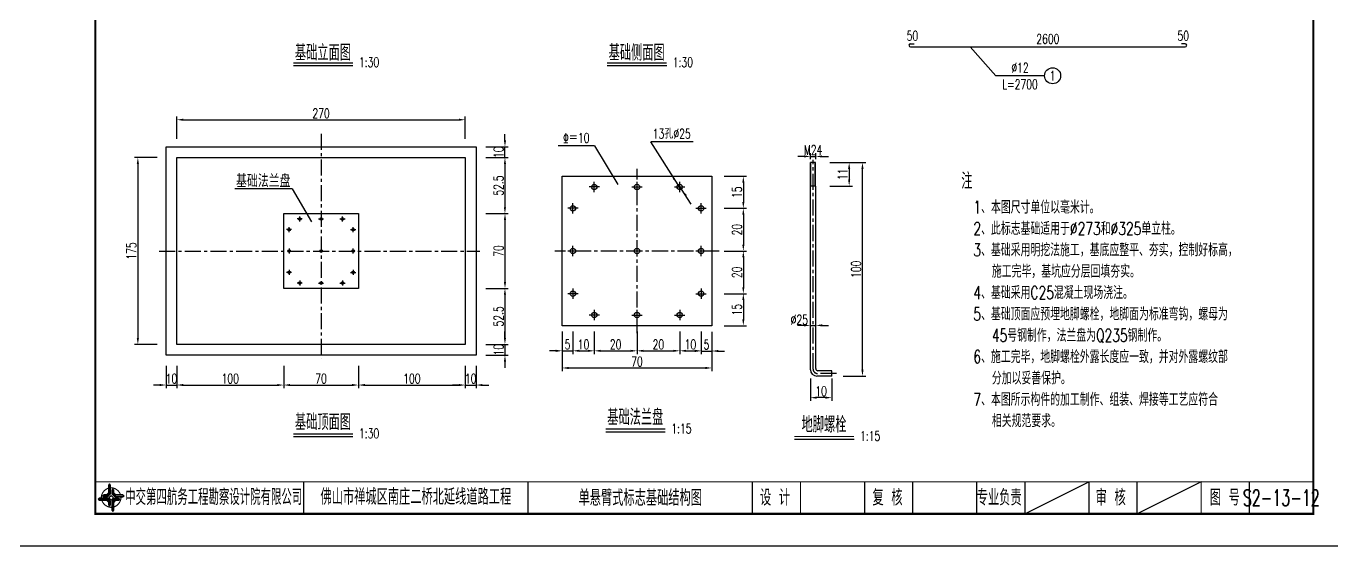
# Model space of a CAD drawing. Extents: x 4349 to 271026, y -15323 to -8945.
# Drawn here: x 5775.3 to 6182.7, y -14349.9 to -14187.7 of the extents above; entities that cross this region are included whole.
import ezdxf
from ezdxf.enums import TextEntityAlignment as Align

# ---------------------------------------------------------------- set-up
doc = ezdxf.new("R2010")
doc.units = 0
doc.header["$LTSCALE"] = 2
doc.header["$PDMODE"] = 32
doc.header["$PDSIZE"] = 0.3
doc.linetypes.add('CENTERX2', pattern=[4, 2.5, -0.5, 0.5, -0.5])
doc.layers.get('0').update_dxf_attribs({"linetype": 'CONTINUOUS'})
doc.layers.get('DEFPOINTS').update_dxf_attribs({"linetype": 'CONTINUOUS'})
for name, color, linetype in [('中线', 2, 'CENTERX2'), ('图框', 7, 'CONTINUOUS'), ('尺寸标注', 4, 'CONTINUOUS'), ('文字', 7, 'CONTINUOUS'), ('文字符号', 7, 'CONTINUOUS'), ('结构1', 1, 'CONTINUOUS'), ('结构2', 7, 'CONTINUOUS'), ('结构3', 1, 'CONTINUOUS'), ('钢筋', 1, 'CONTINUOUS')]:
    doc.layers.add(name, color=color, linetype=linetype)
doc.styles.get("Standard").update_dxf_attribs({"font": 'simplex1.shx', "width": 0.7, "bigfont": 'hztxt.shx'})
doc.dimstyles.new('比例1：15', dxfattribs={"dimtxt": 3, "dimasz": 2, "dimexe": 1, "dimexo": 1, "dimgap": 0.5, "dimtad": 1, "dimlfac": 1.5, "dimzin": 13, "dimdsep": 46, "dimtxsty": 'Standard', "dimcen": -0.09, "dimclrd": 256, "dimclre": 256, "dimclrt": 256, "dimaunit": 1, "dimadec": 0, "dimazin": 0, "dimtfac": 0.0005, "dimtix": 1, "dimtmove": 2, "dimatfit": 3, "dimfxl": 0, "dimtolj": 1, "dimtzin": 13, "dimarcsym": 0})
doc.dimstyles.new('比例1：30', dxfattribs={"dimtxt": 3, "dimasz": 2, "dimexe": 1, "dimexo": 1, "dimgap": 0.5, "dimtad": 1, "dimdec": 0, "dimlfac": 3, "dimzin": 13, "dimdsep": 46, "dimtxsty": 'Standard', "dimcen": -0.09, "dimclrd": 256, "dimclre": 256, "dimclrt": 256, "dimaunit": 1, "dimadec": 0, "dimazin": 0, "dimtfac": 0.0005, "dimtdec": 0, "dimtix": 1, "dimtmove": 2, "dimatfit": 3, "dimfxl": 0, "dimtolj": 1, "dimtzin": 13, "dimarcsym": 0})

# ---------------------------------------------------------------- blocks, each defined once
blk = doc.blocks.new('series')
at = {"width": 0.75}
for tag, height, p in [('页码', 4, (-35, -19)), ('图名', 5, (-220, -282)), ('图号', 5, (-20, -282))]:
    blk.add_attdef(tag, text='', height=height, dxfattribs=at).set_placement(p, align=Align.MIDDLE_CENTER)
blk = doc.blocks.new('tb')
at = {"lineweight": -3}
h = blk.add_hatch(color=256, dxfattribs=at)
h.paths.add_polyline_path([(-1.23, -0.13), (-3.78, -0.14), (-4.14, -0.41), (-1.4, -0.44), (-0.56, -1.24), (-0.54, -2.62), (-0.27, -2.2), (-0.26, -1.06)])
h.paths.add_polyline_path([(0.13, -1.08), (0.14, -3.86), (0.41, -4.26), (0.44, -1.24), (1.25, -0.43), (2.66, -0.43), (2.26, -0.16), (1.07, -0.15)])
h.paths.add_polyline_path([(1.08, 0.3), (3.62, 0.3), (4.02, 0.56), (1.25, 0.57), (0.43, 1.39), (0.43, 2.8), (0.16, 2.41), (0.15, 1.24)])
h.paths.add_polyline_path([(-0.28, 1.21), (-0.28, 3.99), (-0.56, 4.39), (-0.57, 1.41), (-1.38, 0.6), (-2.74, 0.56), (-2.33, 0.3), (-1.2, 0.29)])
for p, q in [((-0.56, 4.39), (-0.57, 1.41)), ((-1.38, 0.6), (-2.74, 0.56)), ((-0.57, 1.41), (-1.38, 0.6)), ((0.43, 2.8), (0.43, 1.39)), ((0.43, 1.39), (1.25, 0.57)), ((1.25, 0.57), (4.02, 0.56)), ((-4.14, -0.41), (-1.4, -0.44)), ((-1.4, -0.44), (-0.56, -1.24)), ((-0.56, -1.24), (-0.54, -2.62)), ((0.41, -4.26), (0.44, -1.24)), ((0.44, -1.24), (1.25, -0.43)), ((1.25, -0.43), (2.66, -0.43))]:
    blk.add_line(p, q, dxfattribs=at)
at = {"lineweight": -3, "flags": 128}
for points in [[(-0.9, 3.99), (-0.9, 1.58), (-1.53, 0.91), (-2.34, 0.91), (-2.74, 0.56), (-2.33, 0.3), (-1.2, 0.29), (-0.28, 1.21), (-0.28, 3.99), (-0.56, 4.39)], [(-0.04, 0.77), (0.68, 0.04), (-0.04, -0.69), (-0.77, 0.05)], [(3.62, 0.92), (1.43, 0.92), (0.77, 1.54), (0.77, 2.38), (0.43, 2.8), (0.16, 2.41), (0.15, 1.24), (1.08, 0.3), (3.62, 0.3), (4.02, 0.56)], [(-3.73, -0.76), (-1.54, -0.76), (-0.89, -1.39), (-0.89, -2.21), (-0.54, -2.62), (-0.27, -2.2), (-0.26, -1.06), (-1.23, -0.13), (-3.78, -0.14), (-4.14, -0.41)], [(0.75, -3.85), (0.75, -1.43), (1.4, -0.78), (2.26, -0.78), (2.66, -0.43), (2.26, -0.16), (1.07, -0.15), (0.13, -1.08), (0.14, -3.86), (0.41, -4.26)]]:
    blk.add_lwpolyline(points, close=True, dxfattribs=at)
at = {"lineweight": -3, "const_width": 0.35, "flags": 128}
for points in [[(-0.9, 3.02, 0.324167), (-3.16, -0.14)], [(2.88, 0.92, 0.324403), (-0.24, 3.15)], [(0.75, -2.86, 0.325418), (3.02, 0.26)], [(-2.98, -0.76, 0.322976), (0.14, -2.98)]]:
    blk.add_lwpolyline(points, format="xyb", dxfattribs=at)
blk = doc.blocks.new('DIM')
at = {"color": 4}
blk.add_lwpolyline([(-1, -0.1, 0.2, 0, 0), (0, 0, 0, 0, 0)], format="xyseb", dxfattribs=at)
blk = doc.blocks.new('*D796')
at = {"layer": 'DEFPOINTS', "color": 0, "linetype": 'Continuous'}
for p in [(5912.35, -14216.89), (5822.35, -14228.69), (5912.35, -14228.69)]:
    blk.add_point(p, dxfattribs=at)
at = {"layer": '尺寸标注', "linetype": 'Continuous', "lineweight": -2}
for p, q in [((5822.35, -14222.89), (5822.35, -14215.89)), ((5824.35, -14216.89), (5910.35, -14216.89)), ((5912.35, -14222.89), (5912.35, -14215.89))]:
    blk.add_line(p, q, dxfattribs=at)
at = {"layer": '尺寸标注', "linetype": 'Continuous'}
for points in [[(5824.35, -14216.55), (5824.35, -14217.22), (5822.35, -14216.89)], [(5910.35, -14216.55), (5910.35, -14217.22), (5912.35, -14216.89)]]:
    blk.add_solid(points, dxfattribs=at)
at = {"layer": '尺寸标注', "linetype": 'Continuous', "insert": (5867.35, -14214.89), "char_height": 3, "attachment_point": 5}
blk.add_mtext('\\A1;270', dxfattribs=at)
blk = doc.blocks.new('*D797')
at = {"layer": 'DEFPOINTS', "color": 0, "linetype": 'Continuous'}
for p in [(5822.35, -14228.69), (5810.19, -14287.02), (5822.35, -14287.02)]:
    blk.add_point(p, dxfattribs=at)
at = {"layer": '尺寸标注', "linetype": 'Continuous', "lineweight": -2}
for p, q in [((5816.19, -14228.69), (5809.19, -14228.69)), ((5810.19, -14230.69), (5810.19, -14285.02)), ((5816.19, -14287.02), (5809.19, -14287.02))]:
    blk.add_line(p, q, dxfattribs=at)
at = {"layer": '尺寸标注', "linetype": 'Continuous'}
for points in [[(5809.86, -14230.69), (5810.52, -14230.69), (5810.19, -14228.69)], [(5809.86, -14285.02), (5810.52, -14285.02), (5810.19, -14287.02)]]:
    blk.add_solid(points, dxfattribs=at)
at = {"layer": '尺寸标注', "linetype": 'Continuous', "insert": (5808.19, -14257.86), "char_height": 3, "attachment_point": 5, "rotation": 90}
blk.add_mtext('\\A1;175', dxfattribs=at)
blk = doc.blocks.new('*D798')
at = {"layer": 'DEFPOINTS', "color": 0, "linetype": 'Continuous'}
for p in [(5819.02, -14290.36), (5822.35, -14287.02), (5822.35, -14299.7)]:
    blk.add_point(p, dxfattribs=at)
at = {"layer": '尺寸标注', "linetype": 'Continuous', "lineweight": -2}
for p, q in [((5819.02, -14293.7), (5819.02, -14300.7)), ((5822.35, -14293.7), (5822.35, -14300.7)), ((5817.02, -14299.7), (5815.02, -14299.7)), ((5819.02, -14299.7), (5822.35, -14299.7)), ((5824.35, -14299.7), (5826.35, -14299.7))]:
    blk.add_line(p, q, dxfattribs=at)
at = {"layer": '尺寸标注', "linetype": 'Continuous'}
for points in [[(5817.02, -14299.36), (5817.02, -14300.03), (5819.02, -14299.7)], [(5824.35, -14299.36), (5824.35, -14300.03), (5822.35, -14299.7)]]:
    blk.add_solid(points, dxfattribs=at)
at = {"layer": '尺寸标注', "linetype": 'Continuous', "insert": (5820.69, -14297.7), "char_height": 3, "attachment_point": 5}
blk.add_mtext('\\A1;10', dxfattribs=at)
blk = doc.blocks.new('*D799')
at = {"layer": 'DEFPOINTS', "color": 0, "linetype": 'Continuous'}
for p in [(5855.69, -14269.52), (5822.35, -14287.02), (5855.69, -14299.7)]:
    blk.add_point(p, dxfattribs=at)
at = {"layer": '尺寸标注', "linetype": 'Continuous', "lineweight": -2}
for p, q in [((5822.35, -14293.7), (5822.35, -14300.7)), ((5855.69, -14293.7), (5855.69, -14300.7)), ((5824.35, -14299.7), (5853.69, -14299.7))]:
    blk.add_line(p, q, dxfattribs=at)
at = {"layer": '尺寸标注', "linetype": 'Continuous'}
for points in [[(5824.35, -14299.36), (5824.35, -14300.03), (5822.35, -14299.7)], [(5853.69, -14299.36), (5853.69, -14300.03), (5855.69, -14299.7)]]:
    blk.add_solid(points, dxfattribs=at)
at = {"layer": '尺寸标注', "linetype": 'Continuous', "insert": (5839.02, -14297.7), "char_height": 3, "attachment_point": 5}
blk.add_mtext('\\A1;100', dxfattribs=at)
blk = doc.blocks.new('*D800')
at = {"layer": 'DEFPOINTS', "color": 0, "linetype": 'Continuous'}
for p in [(5855.69, -14269.52), (5879.02, -14269.52), (5879.02, -14299.7)]:
    blk.add_point(p, dxfattribs=at)
at = {"layer": '尺寸标注', "linetype": 'Continuous', "lineweight": -2}
for p, q in [((5855.69, -14293.7), (5855.69, -14300.7)), ((5879.02, -14293.7), (5879.02, -14300.7)), ((5857.69, -14299.7), (5877.02, -14299.7))]:
    blk.add_line(p, q, dxfattribs=at)
at = {"layer": '尺寸标注', "linetype": 'Continuous'}
for points in [[(5857.69, -14299.36), (5857.69, -14300.03), (5855.69, -14299.7)], [(5877.02, -14299.36), (5877.02, -14300.03), (5879.02, -14299.7)]]:
    blk.add_solid(points, dxfattribs=at)
at = {"layer": '尺寸标注', "linetype": 'Continuous', "insert": (5867.35, -14297.7), "char_height": 3, "attachment_point": 5}
blk.add_mtext('\\A1;70', dxfattribs=at)
blk = doc.blocks.new('*D801')
at = {"layer": 'DEFPOINTS', "color": 0, "linetype": 'Continuous'}
for p in [(5879.02, -14269.52), (5912.35, -14269.52), (5912.35, -14299.7)]:
    blk.add_point(p, dxfattribs=at)
at = {"layer": '尺寸标注', "linetype": 'Continuous', "lineweight": -2}
for p, q in [((5879.02, -14293.7), (5879.02, -14300.7)), ((5912.35, -14293.7), (5912.35, -14300.7)), ((5881.02, -14299.7), (5910.35, -14299.7))]:
    blk.add_line(p, q, dxfattribs=at)
at = {"layer": '尺寸标注', "linetype": 'Continuous'}
for points in [[(5881.02, -14299.36), (5881.02, -14300.03), (5879.02, -14299.7)], [(5910.35, -14299.36), (5910.35, -14300.03), (5912.35, -14299.7)]]:
    blk.add_solid(points, dxfattribs=at)
at = {"layer": '尺寸标注', "linetype": 'Continuous', "insert": (5895.69, -14297.7), "char_height": 3, "attachment_point": 5}
blk.add_mtext('\\A1;100', dxfattribs=at)
blk = doc.blocks.new('*D802')
at = {"layer": 'DEFPOINTS', "color": 0, "linetype": 'Continuous'}
for p in [(5912.35, -14287.02), (5915.69, -14287.02), (5915.69, -14299.7)]:
    blk.add_point(p, dxfattribs=at)
at = {"layer": '尺寸标注', "linetype": 'Continuous', "lineweight": -2}
for p, q in [((5912.35, -14293.7), (5912.35, -14300.7)), ((5915.69, -14293.7), (5915.69, -14300.7)), ((5910.35, -14299.7), (5908.35, -14299.7)), ((5912.35, -14299.7), (5915.69, -14299.7)), ((5917.69, -14299.7), (5919.69, -14299.7))]:
    blk.add_line(p, q, dxfattribs=at)
at = {"layer": '尺寸标注', "linetype": 'Continuous'}
for points in [[(5910.35, -14299.36), (5910.35, -14300.03), (5912.35, -14299.7)], [(5917.69, -14299.36), (5917.69, -14300.03), (5915.69, -14299.7)]]:
    blk.add_solid(points, dxfattribs=at)
at = {"layer": '尺寸标注', "linetype": 'Continuous', "insert": (5914.02, -14297.7), "char_height": 3, "attachment_point": 5}
blk.add_mtext('\\A1;10', dxfattribs=at)
blk = doc.blocks.new('*D803')
at = {"layer": 'DEFPOINTS', "color": 0, "linetype": 'Continuous'}
for p in [(5912.35, -14225.36), (5924.72, -14225.36), (5912.35, -14228.69)]:
    blk.add_point(p, dxfattribs=at)
at = {"layer": '尺寸标注', "linetype": 'Continuous', "lineweight": -2}
for p, q in [((5924.72, -14223.36), (5924.72, -14221.36)), ((5918.72, -14225.36), (5925.72, -14225.36)), ((5924.72, -14228.69), (5924.72, -14225.36)), ((5918.72, -14228.69), (5925.72, -14228.69)), ((5924.72, -14230.69), (5924.72, -14232.69))]:
    blk.add_line(p, q, dxfattribs=at)
at = {"layer": '尺寸标注', "linetype": 'Continuous'}
for points in [[(5924.39, -14223.36), (5925.05, -14223.36), (5924.72, -14225.36)], [(5924.39, -14230.69), (5925.05, -14230.69), (5924.72, -14228.69)]]:
    blk.add_solid(points, dxfattribs=at)
at = {"layer": '尺寸标注', "linetype": 'Continuous', "insert": (5922.72, -14227.02), "char_height": 3, "attachment_point": 5, "rotation": 90}
blk.add_mtext('\\A1;10', dxfattribs=at)
blk = doc.blocks.new('*D804')
at = {"layer": 'DEFPOINTS', "color": 0, "linetype": 'Continuous'}
for p in [(5912.35, -14228.69), (5879.02, -14246.19), (5924.72, -14246.19)]:
    blk.add_point(p, dxfattribs=at)
at = {"layer": '尺寸标注', "linetype": 'Continuous', "lineweight": -2}
for p, q in [((5918.72, -14228.69), (5925.72, -14228.69)), ((5924.72, -14230.69), (5924.72, -14244.19)), ((5918.72, -14246.19), (5925.72, -14246.19))]:
    blk.add_line(p, q, dxfattribs=at)
at = {"layer": '尺寸标注', "linetype": 'Continuous'}
for points in [[(5924.39, -14230.69), (5925.05, -14230.69), (5924.72, -14228.69)], [(5924.39, -14244.19), (5925.05, -14244.19), (5924.72, -14246.19)]]:
    blk.add_solid(points, dxfattribs=at)
at = {"layer": '尺寸标注', "linetype": 'Continuous', "insert": (5922.72, -14237.44), "char_height": 3, "attachment_point": 5, "rotation": 90}
blk.add_mtext('\\A1;52.5', dxfattribs=at)
blk = doc.blocks.new('*D805')
at = {"layer": 'DEFPOINTS', "color": 0, "linetype": 'Continuous'}
for p in [(5879.02, -14246.19), (5879.02, -14269.52), (5924.73, -14269.52)]:
    blk.add_point(p, dxfattribs=at)
at = {"layer": '尺寸标注', "linetype": 'Continuous', "lineweight": -2}
for p, q in [((5918.73, -14246.19), (5925.73, -14246.19)), ((5924.73, -14248.19), (5924.73, -14267.52)), ((5918.73, -14269.52), (5925.73, -14269.52))]:
    blk.add_line(p, q, dxfattribs=at)
at = {"layer": '尺寸标注', "linetype": 'Continuous'}
for points in [[(5924.39, -14248.19), (5925.06, -14248.19), (5924.73, -14246.19)], [(5924.39, -14267.52), (5925.06, -14267.52), (5924.73, -14269.52)]]:
    blk.add_solid(points, dxfattribs=at)
at = {"layer": '尺寸标注', "linetype": 'Continuous', "insert": (5922.73, -14257.86), "char_height": 3, "attachment_point": 5, "rotation": 90}
blk.add_mtext('\\A1;70', dxfattribs=at)
blk = doc.blocks.new('*D806')
at = {"layer": 'DEFPOINTS', "color": 0, "linetype": 'Continuous'}
for p in [(5879.02, -14269.52), (5879.02, -14287.02), (5924.72, -14287.02)]:
    blk.add_point(p, dxfattribs=at)
at = {"layer": '尺寸标注', "linetype": 'Continuous', "lineweight": -2}
for p, q in [((5918.72, -14269.52), (5925.72, -14269.52)), ((5924.72, -14271.52), (5924.72, -14285.02)), ((5918.72, -14287.02), (5925.72, -14287.02))]:
    blk.add_line(p, q, dxfattribs=at)
at = {"layer": '尺寸标注', "linetype": 'Continuous'}
for points in [[(5924.39, -14271.52), (5925.05, -14271.52), (5924.72, -14269.52)], [(5924.39, -14285.02), (5925.05, -14285.02), (5924.72, -14287.02)]]:
    blk.add_solid(points, dxfattribs=at)
at = {"layer": '尺寸标注', "linetype": 'Continuous', "insert": (5922.72, -14278.27), "char_height": 3, "attachment_point": 5, "rotation": 90}
blk.add_mtext('\\A1;52.5', dxfattribs=at)
blk = doc.blocks.new('*D807')
at = {"layer": 'DEFPOINTS', "color": 0, "linetype": 'Continuous'}
for p in [(5912.35, -14287.02), (5912.35, -14290.36), (5924.72, -14290.36)]:
    blk.add_point(p, dxfattribs=at)
at = {"layer": '尺寸标注', "linetype": 'Continuous', "lineweight": -2}
for p, q in [((5924.72, -14285.02), (5924.72, -14283.02)), ((5918.72, -14287.02), (5925.72, -14287.02)), ((5918.72, -14290.36), (5925.72, -14290.36)), ((5924.72, -14287.02), (5924.72, -14290.36)), ((5924.72, -14292.36), (5924.72, -14294.36))]:
    blk.add_line(p, q, dxfattribs=at)
at = {"layer": '尺寸标注', "linetype": 'Continuous'}
for points in [[(5924.39, -14285.02), (5925.05, -14285.02), (5924.72, -14287.02)], [(5924.39, -14292.36), (5925.05, -14292.36), (5924.72, -14290.36)]]:
    blk.add_solid(points, dxfattribs=at)
at = {"layer": '尺寸标注', "linetype": 'Continuous', "insert": (5922.72, -14288.69), "char_height": 3, "attachment_point": 5, "rotation": 90}
blk.add_mtext('\\A1;10', dxfattribs=at)
blk = doc.blocks.new('*D808')
at = {"layer": 'DEFPOINTS', "color": 0, "linetype": 'Continuous'}
for p in [(5989.25, -14234.52), (5985.92, -14244.52), (5999.09, -14244.52)]:
    blk.add_point(p, dxfattribs=at)
at = {"layer": '尺寸标注', "linetype": 'Continuous', "lineweight": -2}
for p, q in [((5993.09, -14234.52), (6000.09, -14234.52)), ((5999.09, -14236.52), (5999.09, -14242.52)), ((5993.09, -14244.52), (6000.09, -14244.52))]:
    blk.add_line(p, q, dxfattribs=at)
at = {"layer": '尺寸标注', "linetype": 'Continuous'}
for points in [[(5998.76, -14236.52), (5999.42, -14236.52), (5999.09, -14234.52)], [(5998.76, -14242.52), (5999.42, -14242.52), (5999.09, -14244.52)]]:
    blk.add_solid(points, dxfattribs=at)
at = {"layer": '尺寸标注', "linetype": 'Continuous', "insert": (5997.09, -14239.52), "char_height": 3, "attachment_point": 5, "rotation": 90}
blk.add_mtext('\\A1;15', dxfattribs=at)
blk = doc.blocks.new('*D809')
at = {"layer": 'DEFPOINTS', "color": 0, "linetype": 'Continuous'}
for p in [(5985.92, -14244.52), (5985.92, -14257.86), (5999.09, -14257.86)]:
    blk.add_point(p, dxfattribs=at)
at = {"layer": '尺寸标注', "linetype": 'Continuous', "lineweight": -2}
for p, q in [((5993.09, -14244.52), (6000.09, -14244.52)), ((5999.09, -14246.52), (5999.09, -14255.86)), ((5993.09, -14257.86), (6000.09, -14257.86))]:
    blk.add_line(p, q, dxfattribs=at)
at = {"layer": '尺寸标注', "linetype": 'Continuous'}
for points in [[(5998.76, -14246.52), (5999.42, -14246.52), (5999.09, -14244.52)], [(5998.76, -14255.86), (5999.42, -14255.86), (5999.09, -14257.86)]]:
    blk.add_solid(points, dxfattribs=at)
at = {"layer": '尺寸标注', "linetype": 'Continuous', "insert": (5997.09, -14251.19), "char_height": 3, "attachment_point": 5, "rotation": 90}
blk.add_mtext('\\A1;20', dxfattribs=at)
blk = doc.blocks.new('*D810')
at = {"layer": 'DEFPOINTS', "color": 0, "linetype": 'Continuous'}
for p in [(5985.92, -14257.86), (5985.92, -14271.19), (5999.09, -14271.19)]:
    blk.add_point(p, dxfattribs=at)
at = {"layer": '尺寸标注', "linetype": 'Continuous', "lineweight": -2}
for p, q in [((5993.09, -14257.86), (6000.09, -14257.86)), ((5999.09, -14259.86), (5999.09, -14269.19)), ((5993.09, -14271.19), (6000.09, -14271.19))]:
    blk.add_line(p, q, dxfattribs=at)
at = {"layer": '尺寸标注', "linetype": 'Continuous'}
for points in [[(5998.76, -14259.86), (5999.42, -14259.86), (5999.09, -14257.86)], [(5998.76, -14269.19), (5999.42, -14269.19), (5999.09, -14271.19)]]:
    blk.add_solid(points, dxfattribs=at)
at = {"layer": '尺寸标注', "linetype": 'Continuous', "insert": (5997.09, -14264.52), "char_height": 3, "attachment_point": 5, "rotation": 90}
blk.add_mtext('\\A1;20', dxfattribs=at)
blk = doc.blocks.new('*D811')
at = {"layer": 'DEFPOINTS', "color": 0, "linetype": 'Continuous'}
for p in [(5985.92, -14271.19), (5985.92, -14281.19), (5999.09, -14281.19)]:
    blk.add_point(p, dxfattribs=at)
at = {"layer": '尺寸标注', "linetype": 'Continuous', "lineweight": -2}
for p, q in [((5993.09, -14271.19), (6000.09, -14271.19)), ((5999.09, -14273.19), (5999.09, -14279.19)), ((5993.09, -14281.19), (6000.09, -14281.19))]:
    blk.add_line(p, q, dxfattribs=at)
at = {"layer": '尺寸标注', "linetype": 'Continuous'}
for points in [[(5998.76, -14273.19), (5999.42, -14273.19), (5999.09, -14271.19)], [(5998.76, -14279.19), (5999.42, -14279.19), (5999.09, -14281.19)]]:
    blk.add_solid(points, dxfattribs=at)
at = {"layer": '尺寸标注', "linetype": 'Continuous', "insert": (5997.09, -14276.19), "char_height": 3, "attachment_point": 5, "rotation": 90}
blk.add_mtext('\\A1;15', dxfattribs=at)
blk = doc.blocks.new('*D812')
at = {"layer": 'DEFPOINTS', "color": 0, "linetype": 'Continuous'}
for p in [(5945.92, -14271.19), (5942.59, -14281.19), (5945.92, -14289.01)]:
    blk.add_point(p, dxfattribs=at)
at = {"layer": '尺寸标注', "linetype": 'Continuous', "lineweight": -2}
for p, q in [((5942.59, -14283.01), (5942.59, -14290.01)), ((5945.92, -14283.01), (5945.92, -14290.01)), ((5940.59, -14289.01), (5938.59, -14289.01)), ((5942.59, -14289.01), (5945.92, -14289.01)), ((5947.92, -14289.01), (5949.92, -14289.01))]:
    blk.add_line(p, q, dxfattribs=at)
at = {"layer": '尺寸标注', "linetype": 'Continuous'}
for points in [[(5940.59, -14288.68), (5940.59, -14289.35), (5942.59, -14289.01)], [(5947.92, -14288.68), (5947.92, -14289.35), (5945.92, -14289.01)]]:
    blk.add_solid(points, dxfattribs=at)
at = {"layer": '尺寸标注', "linetype": 'Continuous', "insert": (5944.25, -14287.01), "char_height": 3, "attachment_point": 5}
blk.add_mtext('\\A1;5', dxfattribs=at)
blk = doc.blocks.new('*D813')
at = {"layer": 'DEFPOINTS', "color": 0, "linetype": 'Continuous'}
for p in [(5945.92, -14271.19), (5952.59, -14277.86), (5952.59, -14289.01)]:
    blk.add_point(p, dxfattribs=at)
at = {"layer": '尺寸标注', "linetype": 'Continuous', "lineweight": -2}
for p, q in [((5945.92, -14283.01), (5945.92, -14290.01)), ((5952.59, -14283.01), (5952.59, -14290.01)), ((5947.92, -14289.01), (5950.59, -14289.01))]:
    blk.add_line(p, q, dxfattribs=at)
at = {"layer": '尺寸标注', "linetype": 'Continuous'}
for points in [[(5947.92, -14288.68), (5947.92, -14289.35), (5945.92, -14289.01)], [(5950.59, -14288.68), (5950.59, -14289.35), (5952.59, -14289.01)]]:
    blk.add_solid(points, dxfattribs=at)
at = {"layer": '尺寸标注', "linetype": 'Continuous', "insert": (5949.25, -14287.01), "char_height": 3, "attachment_point": 5}
blk.add_mtext('\\A1;10', dxfattribs=at)
blk = doc.blocks.new('*D814')
at = {"layer": 'DEFPOINTS', "color": 0, "linetype": 'Continuous'}
for p in [(5952.59, -14277.86), (5965.92, -14277.86), (5965.92, -14289.01)]:
    blk.add_point(p, dxfattribs=at)
at = {"layer": '尺寸标注', "linetype": 'Continuous', "lineweight": -2}
for p, q in [((5952.59, -14283.01), (5952.59, -14290.01)), ((5965.92, -14283.01), (5965.92, -14290.01)), ((5954.59, -14289.01), (5963.92, -14289.01))]:
    blk.add_line(p, q, dxfattribs=at)
at = {"layer": '尺寸标注', "linetype": 'Continuous'}
for points in [[(5954.59, -14288.68), (5954.59, -14289.35), (5952.59, -14289.01)], [(5963.92, -14288.68), (5963.92, -14289.35), (5965.92, -14289.01)]]:
    blk.add_solid(points, dxfattribs=at)
at = {"layer": '尺寸标注', "linetype": 'Continuous', "insert": (5959.25, -14287.01), "char_height": 3, "attachment_point": 5}
blk.add_mtext('\\A1;20', dxfattribs=at)
blk = doc.blocks.new('*D815')
at = {"layer": 'DEFPOINTS', "color": 0, "linetype": 'Continuous'}
for p in [(5965.92, -14277.86), (5979.25, -14277.86), (5979.25, -14289.01)]:
    blk.add_point(p, dxfattribs=at)
at = {"layer": '尺寸标注', "linetype": 'Continuous', "lineweight": -2}
for p, q in [((5965.92, -14283.01), (5965.92, -14290.01)), ((5979.25, -14283.01), (5979.25, -14290.01)), ((5967.92, -14289.01), (5977.25, -14289.01))]:
    blk.add_line(p, q, dxfattribs=at)
at = {"layer": '尺寸标注', "linetype": 'Continuous'}
for points in [[(5967.92, -14288.68), (5967.92, -14289.35), (5965.92, -14289.01)], [(5977.25, -14288.68), (5977.25, -14289.35), (5979.25, -14289.01)]]:
    blk.add_solid(points, dxfattribs=at)
at = {"layer": '尺寸标注', "linetype": 'Continuous', "insert": (5972.59, -14287.01), "char_height": 3, "attachment_point": 5}
blk.add_mtext('\\A1;20', dxfattribs=at)
blk = doc.blocks.new('*D816')
at = {"layer": 'DEFPOINTS', "color": 0, "linetype": 'Continuous'}
for p in [(5985.92, -14271.19), (5979.25, -14277.86), (5985.92, -14289.01)]:
    blk.add_point(p, dxfattribs=at)
at = {"layer": '尺寸标注', "linetype": 'Continuous', "lineweight": -2}
for p, q in [((5979.25, -14283.01), (5979.25, -14290.01)), ((5985.92, -14283.01), (5985.92, -14290.01)), ((5981.25, -14289.01), (5983.92, -14289.01))]:
    blk.add_line(p, q, dxfattribs=at)
at = {"layer": '尺寸标注', "linetype": 'Continuous'}
for points in [[(5981.25, -14288.68), (5981.25, -14289.35), (5979.25, -14289.01)], [(5983.92, -14288.68), (5983.92, -14289.35), (5985.92, -14289.01)]]:
    blk.add_solid(points, dxfattribs=at)
at = {"layer": '尺寸标注', "linetype": 'Continuous', "insert": (5982.59, -14287.01), "char_height": 3, "attachment_point": 5}
blk.add_mtext('\\A1;10', dxfattribs=at)
blk = doc.blocks.new('*D817')
at = {"layer": 'DEFPOINTS', "color": 0, "linetype": 'Continuous'}
for p in [(5985.92, -14271.19), (5989.25, -14271.19), (5989.25, -14289.07)]:
    blk.add_point(p, dxfattribs=at)
at = {"layer": '尺寸标注', "linetype": 'Continuous', "lineweight": -2}
for p, q in [((5985.92, -14283.07), (5985.92, -14290.07)), ((5989.25, -14283.07), (5989.25, -14290.07)), ((5983.92, -14289.07), (5981.92, -14289.07)), ((5985.92, -14289.07), (5989.25, -14289.07)), ((5991.25, -14289.07), (5993.25, -14289.07))]:
    blk.add_line(p, q, dxfattribs=at)
at = {"layer": '尺寸标注', "linetype": 'Continuous'}
for points in [[(5983.92, -14288.74), (5983.92, -14289.4), (5985.92, -14289.07)], [(5991.25, -14288.74), (5991.25, -14289.4), (5989.25, -14289.07)]]:
    blk.add_solid(points, dxfattribs=at)
at = {"layer": '尺寸标注', "linetype": 'Continuous', "insert": (5987.59, -14287.07), "char_height": 3, "attachment_point": 5}
blk.add_mtext('\\A1;5', dxfattribs=at)
blk = doc.blocks.new('*D818')
at = {"layer": 'DEFPOINTS', "color": 0, "linetype": 'Continuous'}
for p in [(5942.59, -14281.19), (5989.25, -14281.19), (5989.25, -14294.37)]:
    blk.add_point(p, dxfattribs=at)
at = {"layer": '尺寸标注', "linetype": 'Continuous', "lineweight": -2}
for p, q in [((5942.59, -14288.37), (5942.59, -14295.37)), ((5989.25, -14288.37), (5989.25, -14295.37)), ((5944.59, -14294.37), (5987.25, -14294.37))]:
    blk.add_line(p, q, dxfattribs=at)
at = {"layer": '尺寸标注', "linetype": 'Continuous'}
for points in [[(5944.59, -14294.04), (5944.59, -14294.7), (5942.59, -14294.37)], [(5987.25, -14294.04), (5987.25, -14294.7), (5989.25, -14294.37)]]:
    blk.add_solid(points, dxfattribs=at)
at = {"layer": '尺寸标注', "linetype": 'Continuous', "insert": (5965.92, -14292.37), "char_height": 3, "attachment_point": 5}
blk.add_mtext('\\A1;70', dxfattribs=at)
blk = doc.blocks.new('*D819')
at = {"layer": 'DEFPOINTS', "color": 0, "linetype": 'Continuous'}
for p in [(6020.02, -14294.91), (6026.69, -14296.07), (6020.02, -14303.63)]:
    blk.add_point(p, dxfattribs=at)
at = {"layer": '尺寸标注', "linetype": 'Continuous', "lineweight": -2}
for p, q in [((6020.02, -14297.63), (6020.02, -14304.63)), ((6026.69, -14297.63), (6026.69, -14304.63)), ((6024.69, -14303.63), (6022.02, -14303.63))]:
    blk.add_line(p, q, dxfattribs=at)
at = {"layer": '尺寸标注', "linetype": 'Continuous'}
for points in [[(6022.02, -14303.3), (6022.02, -14303.97), (6020.02, -14303.63)], [(6024.69, -14303.3), (6024.69, -14303.97), (6026.69, -14303.63)]]:
    blk.add_solid(points, dxfattribs=at)
at = {"layer": '尺寸标注', "linetype": 'Continuous', "insert": (6023.36, -14301.63), "char_height": 3, "attachment_point": 5}
blk.add_mtext('\\A1;10', dxfattribs=at)
blk = doc.blocks.new('*D820')
at = {"layer": 'DEFPOINTS', "color": 0, "linetype": 'Continuous'}
for p in [(6021.66, -14230.24), (6021.69, -14237.57), (6032.11, -14237.57)]:
    blk.add_point(p, dxfattribs=at)
at = {"layer": '尺寸标注', "linetype": 'Continuous', "lineweight": -2}
for p, q in [((6026.11, -14230.24), (6033.11, -14230.24)), ((6032.11, -14232.24), (6032.11, -14235.57)), ((6026.11, -14237.57), (6033.11, -14237.57))]:
    blk.add_line(p, q, dxfattribs=at)
at = {"layer": '尺寸标注', "linetype": 'Continuous'}
for points in [[(6031.77, -14232.24), (6032.44, -14232.24), (6032.11, -14230.24)], [(6031.77, -14235.57), (6032.44, -14235.57), (6032.11, -14237.57)]]:
    blk.add_solid(points, dxfattribs=at)
at = {"layer": '尺寸标注', "linetype": 'Continuous', "insert": (6030.11, -14233.91), "char_height": 3, "attachment_point": 5, "rotation": 90}
blk.add_mtext('\\A1;11', dxfattribs=at)
blk = doc.blocks.new('*D821')
at = {"layer": 'DEFPOINTS', "color": 0, "linetype": 'Continuous'}
for p in [(6021.66, -14230.24), (6036.26, -14230.24), (6026.69, -14296.91)]:
    blk.add_point(p, dxfattribs=at)
at = {"layer": '尺寸标注', "linetype": 'Continuous', "lineweight": -2}
for p, q in [((6030.26, -14230.24), (6037.26, -14230.24)), ((6036.26, -14294.91), (6036.26, -14232.24)), ((6030.26, -14296.91), (6037.26, -14296.91))]:
    blk.add_line(p, q, dxfattribs=at)
at = {"layer": '尺寸标注', "linetype": 'Continuous'}
for points in [[(6035.92, -14232.24), (6036.59, -14232.24), (6036.26, -14230.24)], [(6035.92, -14294.91), (6036.59, -14294.91), (6036.26, -14296.91)]]:
    blk.add_solid(points, dxfattribs=at)
at = {"layer": '尺寸标注', "linetype": 'Continuous', "insert": (6034.26, -14263.57), "char_height": 3, "attachment_point": 5, "rotation": 90}
blk.add_mtext('\\A1;100', dxfattribs=at)
blk = doc.blocks.new('*D822')
at = {"layer": 'DEFPOINTS', "color": 0, "linetype": 'Continuous'}
for p in [(6020.02, -14281.08), (6021.69, -14281.08), (6021.69, -14281.08)]:
    blk.add_point(p, dxfattribs=at)
at = {"layer": '尺寸标注', "linetype": 'Continuous', "lineweight": -2}
for p, q in [((6018.02, -14281.08), (6016.02, -14281.08)), ((6020.02, -14281.08), (6020.02, -14280.08)), ((6020.02, -14281.08), (6021.69, -14281.08)), ((6021.69, -14281.08), (6021.69, -14280.08)), ((6023.69, -14281.08), (6025.69, -14281.08))]:
    blk.add_line(p, q, dxfattribs=at)
at = {"layer": '尺寸标注', "linetype": 'Continuous'}
for points in [[(6018.02, -14280.74), (6018.02, -14281.41), (6020.02, -14281.08)], [(6023.69, -14280.74), (6023.69, -14281.41), (6021.69, -14281.08)]]:
    blk.add_solid(points, dxfattribs=at)
at = {"layer": '尺寸标注', "linetype": 'Continuous', "insert": (6016.55, -14279.33), "char_height": 3, "attachment_point": 5}
blk.add_mtext('\\A1;%%C25', dxfattribs=at)
blk = doc.blocks.new('*D823')
at = {"layer": 'DEFPOINTS', "color": 0, "linetype": 'Continuous'}
for p in [(6021.66, -14228.34), (6020.06, -14230.24), (6021.66, -14230.24)]:
    blk.add_point(p, dxfattribs=at)
at = {"layer": '尺寸标注', "linetype": 'Continuous', "lineweight": -2}
for p, q in [((6018.06, -14228.34), (6016.06, -14228.34)), ((6020.06, -14229.24), (6020.06, -14227.34)), ((6020.06, -14228.34), (6021.66, -14228.34)), ((6021.66, -14229.24), (6021.66, -14227.34)), ((6023.66, -14228.34), (6025.66, -14228.34))]:
    blk.add_line(p, q, dxfattribs=at)
at = {"layer": '尺寸标注', "linetype": 'Continuous'}
for points in [[(6018.06, -14228.01), (6018.06, -14228.67), (6020.06, -14228.34)], [(6023.66, -14228.01), (6023.66, -14228.67), (6021.66, -14228.34)]]:
    blk.add_solid(points, dxfattribs=at)
at = {"layer": '尺寸标注', "linetype": 'Continuous', "insert": (6020.86, -14226.34), "char_height": 3, "attachment_point": 5}
blk.add_mtext('\\A1;M24', dxfattribs=at)
blk = doc.blocks.new('12345')
at = {"layer": '图框'}
blk.add_lwpolyline([(4926.93, -9362.88), (4926.93, -9065.88), (4506.93, -9065.88), (4506.93, -9362.88)], close=True, dxfattribs=at)
blk = doc.blocks.new('123456')
at = {"layer": '图框', "linetype": 'Continuous'}
blk.add_blockref('12345', (0, -2522.15), dxfattribs=at)

msp = doc.modelspace()

# ---------------------------------------------------------------- linework, layer by layer
at = {"layer": '中线'}
for p, q in [((5867.35357, -14221.28192), (5867.35357, -14291.35692)), ((6020.8555, -14294.73852), (6020.8555, -14229.40519)), ((5965.92085, -14283.52359), (5965.92085, -14232.19025)), ((5954.18911, -14237.85692), (5950.98591, -14237.85692)), ((5952.58751, -14239.45852), (5952.58751, -14236.25532)), ((5964.31925, -14237.85692), (5967.52245, -14237.85692)), ((5965.92085, -14239.45852), (5965.92085, -14236.25532)), ((5977.65258, -14237.85692), (5980.85578, -14237.85692)), ((5979.25418, -14239.45852), (5979.25418, -14236.25532)), ((5947.52245, -14244.52359), (5944.31925, -14244.52359)), ((5945.92085, -14246.12519), (5945.92085, -14242.92199)), ((5984.31925, -14244.52359), (5987.52245, -14244.52359)), ((5985.92085, -14246.12519), (5985.92085, -14242.92199)), ((5861.4877, -14247.85692), (5859.8861, -14247.85692)), ((5860.6869, -14248.65772), (5860.6869, -14247.05612)), ((5866.55277, -14247.85692), (5868.15437, -14247.85692)), ((5873.21943, -14247.85692), (5874.82103, -14247.85692)), ((5874.02023, -14248.65772), (5874.02023, -14247.05612)), ((5858.15437, -14251.19025), (5856.55277, -14251.19025)), ((5857.35357, -14251.99105), (5857.35357, -14250.38945)), ((5876.55277, -14251.19025), (5878.15437, -14251.19025)), ((5877.35357, -14251.99105), (5877.35357, -14250.38945)), ((5816.85357, -14257.85692), (5916.85357, -14257.85692)), ((5857.35357, -14257.05612), (5857.35357, -14258.65772)), ((5877.35357, -14258.65772), (5877.35357, -14257.05612)), ((5991.58751, -14257.85692), (5940.25418, -14257.85692)), ((5947.52245, -14257.85692), (5944.31925, -14257.85692)), ((5945.92085, -14259.45852), (5945.92085, -14256.25532)), ((5987.52245, -14257.85692), (5984.31925, -14257.85692)), ((5985.92085, -14259.45852), (5985.92085, -14256.25532)), ((5858.15437, -14264.52359), (5856.55277, -14264.52359)), ((5857.35357, -14263.72279), (5857.35357, -14265.32439)), ((5876.55277, -14264.52359), (5878.15437, -14264.52359)), ((5877.35357, -14263.72279), (5877.35357, -14265.32439)), ((5861.4877, -14267.85692), (5859.8861, -14267.85692)), ((5860.6869, -14267.05612), (5860.6869, -14268.65772)), ((5866.55277, -14267.85692), (5868.15437, -14267.85692)), ((5873.21943, -14267.85692), (5874.82103, -14267.85692)), ((5874.02023, -14267.05612), (5874.02023, -14268.65772)), ((5945.92085, -14269.58865), (5945.92085, -14272.79185)), ((5985.92085, -14269.58865), (5985.92085, -14272.79185)), ((5947.52245, -14271.19025), (5944.31925, -14271.19025)), ((5984.31925, -14271.19025), (5987.52245, -14271.19025)), ((5954.18911, -14277.85692), (5950.98591, -14277.85692)), ((5952.58751, -14276.25532), (5952.58751, -14279.45852)), ((5964.31925, -14277.85692), (5967.52245, -14277.85692)), ((5965.92085, -14279.45852), (5965.92085, -14276.25532)), ((5977.65258, -14277.85692), (5980.85578, -14277.85692)), ((5979.25418, -14276.25532), (5979.25418, -14279.45852)), ((6028.18884, -14296.07186), (6022.18884, -14296.07186))]:
    msp.add_line(p, q, dxfattribs=at)
msp.add_arc((6022.18884, -14294.73852), 1.33333, 180, 270, dxfattribs=at)
at = {"layer": '图框', "linetype": 'Continuous'}
msp.add_line((6086.92858, -14339.90394), (6106.92858, -14329.90394), dxfattribs=at)
at = {"layer": '图框'}
msp.add_line((6141.92858, -14329.90394), (6121.92858, -14339.90394), dxfattribs=at)
for points, const_width in [([(6176.92857, -14062.90394), (5796.92857, -14062.90394), (5796.92858, -14339.90394), (6176.92858, -14339.90394), (6176.92857, -14062.90394)], 0.7), ([(5796.92858, -14329.90394), (6176.92858, -14329.90394)], 0.4), ([(5861.92858, -14329.90394), (5861.92858, -14339.90394)], 0.4), ([(5931.92858, -14339.90394), (5931.92858, -14329.90394)], 0.4), ([(6001.92858, -14339.90394), (6001.92858, -14329.90394)], 0.4), ([(6016.92858, -14339.90394), (6016.92858, -14329.90394)], 0.4), ([(6036.92858, -14339.90394), (6036.92858, -14329.90394)], 0.4), ([(6051.92858, -14339.90394), (6051.92858, -14329.90394)], 0.4), ([(6071.92858, -14339.90394), (6071.92858, -14329.90394)], 0.4), ([(6071.92858, -14339.90394), (6071.92858, -14329.90394)], 0.4), ([(6086.92858, -14339.90394), (6086.92858, -14329.90394)], 0.4), ([(6106.92858, -14339.90394), (6106.92858, -14329.90394)], 0.4), ([(6121.92858, -14339.90394), (6121.92858, -14329.90394)], 0.4), ([(6141.92858, -14339.90394), (6141.92858, -14329.90394)], 0.4), ([(6156.92858, -14339.90394), (6156.92858, -14329.90394)], 0.4)]:
    msp.add_lwpolyline(points, dxfattribs=dict(at, const_width=const_width))
at = {"layer": '尺寸标注'}
for p, q in [((5978.80366, -14237.15587), (5970.18468, -14223.74395)), ((5979.7047, -14238.55797), (5978.80366, -14237.15587)), ((5979.7047, -14238.55797), (5982.71419, -14243.241))]:
    msp.add_line(p, q, dxfattribs=at)
at = {"layer": '文字'}
for p, q in [((5858.70943, -14199.9587), (5877.30939, -14199.9587)), ((5956.59453, -14199.9587), (5975.19449, -14199.9587)), ((6093.0853, -14203.14663), (6077.8701, -14203.14663)), ((5956.15352, -14314.27786), (5974.75348, -14314.27786)), ((5858.70943, -14315.78439), (5877.30939, -14315.78439)), ((6015.03241, -14316.57438), (6033.63237, -14316.57438))]:
    msp.add_line(p, q, dxfattribs=at)
at = {"layer": '文字', "const_width": 0.4}
for points in [[(5858.70943, -14199.13451), (5877.30939, -14199.13451)], [(5956.59453, -14199.13451), (5975.19449, -14199.13451)], [(5858.70943, -14314.9602), (5877.30939, -14314.9602)], [(5956.15352, -14313.45367), (5974.75348, -14313.45367)], [(6015.03241, -14315.75019), (6033.63237, -14315.75019)]]:
    msp.add_lwpolyline(points, dxfattribs=at)
at = {"layer": '文字符号'}
for p, q in [((6077.8701, -14203.14663), (6069.80888, -14194.15517)), ((5952.69494, -14225.06009), (5941.3122, -14225.06009)), ((5952.69494, -14225.06009), (5959.88619, -14237.10228)), ((5983.42284, -14223.74395), (5970.18468, -14223.74395)), ((5858.29659, -14238.46698), (5840.40602, -14238.46698)), ((5858.29659, -14238.46698), (5864.37017, -14248.71354))]:
    msp.add_line(p, q, dxfattribs=at)
msp.add_circle((6095.5853, -14203.14663), 2.5, dxfattribs=at)
at = {"layer": '结构1'}
for points in [[(5942.58751, -14234.52359), (5989.25418, -14234.52359), (5989.25418, -14281.19025), (5942.58751, -14281.19025)], [(5855.6869, -14246.19025), (5879.02023, -14246.19025), (5879.02023, -14269.52359), (5855.6869, -14269.52359)]]:
    msp.add_lwpolyline(points, close=True, dxfattribs=at)
at = {"layer": '结构2'}
msp.add_lwpolyline([(5819.02023, -14225.35692), (5915.6869, -14225.35692), (5915.6869, -14290.35692), (5819.02023, -14290.35692)], close=True, dxfattribs=at)
for centre, radius in [((5952.58751, -14237.85692), 0.83333), ((5965.92085, -14237.85692), 0.83333), ((5979.25418, -14237.85692), 0.83333), ((5945.92085, -14244.52359), 0.83333), ((5985.92085, -14244.52359), 0.83333), ((5860.6869, -14247.85692), 0.41667), ((5867.35357, -14247.85692), 0.41667), ((5874.02023, -14247.85692), 0.41667), ((5857.35357, -14251.19025), 0.41667), ((5877.35357, -14251.19025), 0.41667), ((5857.35357, -14257.85692), 0.41667), ((5867.35357, -14257.85692), 0.41667), ((5877.35357, -14257.85692), 0.41667), ((5945.92085, -14257.85692), 0.83333), ((5965.92085, -14257.85692), 0.83333), ((5985.92085, -14257.85692), 0.83333), ((5857.35357, -14264.52359), 0.41667), ((5877.35357, -14264.52359), 0.41667), ((5860.6869, -14267.85692), 0.41667), ((5867.35357, -14267.85692), 0.41667), ((5874.02023, -14267.85692), 0.41667), ((5945.92085, -14271.19025), 0.83333), ((5985.92085, -14271.19025), 0.83333), ((5952.58751, -14277.85692), 0.83333), ((5965.92085, -14277.85692), 0.83333), ((5979.25418, -14277.85692), 0.83333)]:
    msp.add_circle(centre, radius, dxfattribs=at)
at = {"layer": '结构3'}
for p, q in [((6021.6555, -14230.23852), (6020.0555, -14230.23852)), ((6020.0555, -14237.57186), (6020.0555, -14230.23852)), ((6020.18884, -14237.57186), (6020.18884, -14230.23852)), ((6021.52217, -14237.57186), (6021.52217, -14230.23852)), ((6021.6555, -14237.57186), (6021.6555, -14230.23852)), ((6021.68884, -14237.57186), (6020.02217, -14237.57186)), ((6020.02217, -14294.90519), (6020.02217, -14237.57186)), ((6021.68884, -14294.57186), (6021.68884, -14237.57186)), ((6026.68884, -14296.90519), (6022.02217, -14296.90519)), ((6026.68884, -14295.23852), (6022.3555, -14295.23852)), ((6026.68884, -14296.90519), (6026.68884, -14295.23852))]:
    msp.add_line(p, q, dxfattribs=at)
msp.add_lwpolyline([(5822.35357, -14228.69025), (5912.35357, -14228.69025), (5912.35357, -14287.02359), (5822.35357, -14287.02359)], close=True, dxfattribs=at)
for centre, radius in [((6022.02217, -14294.90519), 2), ((6022.3555, -14294.57186), 0.66667)]:
    msp.add_arc(centre, radius, 180, 270, dxfattribs=at)
at = {"layer": '钢筋'}
for p, q in [((6051.26147, -14193.15517), (6052.42814, -14193.15517)), ((6051.26147, -14194.15517), (6136.92814, -14194.15517)), ((6136.92814, -14193.15517), (6135.76147, -14193.15517))]:
    msp.add_line(p, q, dxfattribs=at)
for centre, start, end in [((6051.26147, -14193.65517), 90, 270), ((6136.92814, -14193.65517), 270, 90)]:
    msp.add_arc(centre, 0.5, start, end, dxfattribs=at)

# ---------------------------------------------------------------- block references
at = {"layer": '图框', "color": 1, "linetype": 'Continuous'}
msp.add_blockref('123456', (1260, -2464.87737), dxfattribs=at)
at = {"layer": '图框'}
ref = msp.add_blockref('series', (6186.92858, -14052.90394), dxfattribs=at)
ref.add_attrib('页码', '第  1  页    共  1  页', dxfattribs={"layer": '0', "height": 4, "width": 0.7}).set_placement((6151.92857, -14071.90394), align=Align.MIDDLE_CENTER)
ref.add_attrib('图名', '单悬臂式标志基础结构图', dxfattribs={"layer": '0', "height": 5, "width": 0.7}).set_placement((5966.92858, -14334.90394), align=Align.MIDDLE_CENTER)
ref.add_attrib('图号', 'S2-13-12', dxfattribs={"layer": '0', "height": 5, "width": 0.65}).set_placement((6166.92858, -14334.90394), align=Align.MIDDLE_CENTER)
at = {"layer": '图框', "lineweight": -3}
msp.add_blockref('tb', (5801.92431, -14334.8986), dxfattribs=at)
at = {"layer": '尺寸标注', "xscale": 2.500000000000198, "yscale": 2.5, "zscale": 2.5}
for p, rotation in [((5978.80366, -14237.15587), 302.7262563989423), ((5979.7047, -14238.55797), 122.7262563989423)]:
    msp.add_blockref('DIM', p, dxfattribs=dict(at, rotation=rotation))

# ---------------------------------------------------------------- texts
at = {"layer": '图框'}
for s, width, p in [('中交第四航务工程勘察设计院有限公司', 0.65, (5833.85942, -14334.6555)), ('佛山市禅城区南庄二桥北延线道路工程', 0.7, (5896.92858, -14334.58924)), ('设 计', 0.7, (6008.97324, -14334.80936)), ('复 核', 0.7, (6044.06806, -14334.80936)), ('专业负责', 0.7, (6078.9188, -14334.80936)), ('审 核', 0.7, (6113.69261, -14334.80936)), ('图 号', 0.7, (6149.31178, -14334.80936))]:
    msp.add_text(s, height=5, dxfattribs=dict(at, width=width)).set_placement(p, align=Align.MIDDLE_CENTER)
at = {"layer": '文字'}
for s, height, width, p in [('基础立面图', 5, 0.7, (5867.93275, -14195.93959)), ('基础侧面图', 5, 0.7, (5965.81785, -14195.93959)), ('1:30', 3, 0.7, (5882.34033, -14198.95767)), ('1:30', 3, 0.7, (5980.22543, -14198.95767)), ('%%c12', 3, 0.7, (6085.40922, -14200.64663)), ('L=2700', 3, 0.7, (6085.40922, -14205.83199)), ('1', 3, 0.7, (6095.5853, -14203.14663)), ('%%131＝10', 3, 0.7, (5946.97506, -14222.56009)), ('13孔%%c25', 3, 0.7, (5976.75761, -14221.24395)), ('基础法兰盘', 4, 0.85, (5849.31869, -14235.96698)), ('基础法兰盘', 5, 0.7, (5965.37684, -14309.73348)), ('基础顶面图', 5, 0.7, (5867.93275, -14311.24001)), ('地脚螺栓', 5, 0.7, (6024.25574, -14312.03)), ('1:30', 3, 0.7, (5882.34033, -14314.78335)), ('1:15', 3, 0.7, (5979.78442, -14313.27682)), ('1:15', 3, 0.7, (6038.66332, -14315.57334))]:
    msp.add_text(s, height=height, dxfattribs=dict(at, width=width)).set_placement(p, align=Align.MIDDLE_CENTER)
at = {"layer": '文字', "width": 0.7}
for s, p in [('50', (6051.8448, -14192.15517)), ('2600', (6094.0948, -14193.15517)), ('50', (6136.3448, -14192.15517))]:
    msp.add_text(s, height=3, dxfattribs=at).set_placement(p, align=Align.CENTER)
at = {"layer": '文字', "linetype": 'Continuous', "width": 0.7}
msp.add_text('注', height=5, dxfattribs=at).set_placement((6067.08892, -14238.49957))
at = {"layer": '文字', "linetype": 'Continuous', "insert": (6070.86316, -14242.18257), "char_height": 4, "width": 116.0654171, "attachment_point": 1}
msp.add_mtext('1、本图尺寸单位以毫米计。\\P2、此标志基础适用于%%C273和%%C325单立柱。\\P3、基础采用明挖法施工，基底应整平、夯实，控制好标高，\\P   施工完毕，基坑应分层回填夯实。\\P4、基础采用C25混凝土现场浇注。\\P5、基础顶面应预埋地脚螺栓，地脚面为标准弯钩，螺母为\\P   45号钢制作，法兰盘为Q235钢制作。\\P6、施工完毕，地脚螺栓外露长度应一致，并对外露螺纹部\\P   分加以妥善保护。\\P7、本图所示构件的加工制作、组装、焊接等工艺应符合\\P   相关规范要求。 ', dxfattribs=at)

# ---------------------------------------------------------------- dimensions: what is measured, and where the dimension line sits
at = {"layer": '尺寸标注', "linetype": 'Continuous'}
for base, p1, p2, dimstyle, picture, middle in [((5912.35357, -14216.88665), (5822.35357, -14228.69025), (5912.35357, -14228.69025), '比例1：30', '*D796', (5867.35357, -14214.88665)), ((5855.6869, -14299.69706), (5822.35357, -14287.02359), (5855.6869, -14269.52359), '比例1：30', '*D799', (5839.02023, -14297.69706)), ((5879.02023, -14299.69706), (5855.6869, -14269.52359), (5879.02023, -14269.52359), '比例1：30', '*D800', (5867.35357, -14297.69706)), ((5912.35357, -14299.69706), (5879.02023, -14269.52359), (5912.35357, -14269.52359), '比例1：30', '*D801', (5895.6869, -14297.69706)), ((5945.92085, -14289.01201), (5942.58751, -14281.19025), (5945.92085, -14271.19025), '比例1：15', '*D812', (5944.25418, -14287.01201)), ((5952.58751, -14289.01201), (5945.92085, -14271.19025), (5952.58751, -14277.85692), '比例1：15', '*D813', (5949.25418, -14287.01201)), ((5985.92085, -14289.01201), (5979.25418, -14277.85692), (5985.92085, -14271.19025), '比例1：15', '*D816', (5982.58751, -14287.01201)), ((5989.25418, -14289.07088), (5985.92085, -14271.19025), (5989.25418, -14271.19025), '比例1：15', '*D817', (5987.58751, -14287.07088)), ((5965.92085, -14289.01201), (5952.58751, -14277.85692), (5965.92085, -14277.85692), '比例1：15', '*D814', (5959.25418, -14287.01201)), ((5979.25418, -14289.01201), (5965.92085, -14277.85692), (5979.25418, -14277.85692), '比例1：15', '*D815', (5972.58751, -14287.01201)), ((5989.25418, -14294.36858), (5942.58751, -14281.19025), (5989.25418, -14281.19025), '比例1：15', '*D818', (5965.92085, -14292.36858)), ((5822.35357, -14299.69706), (5819.02023, -14290.35692), (5822.35357, -14287.02359), '比例1：30', '*D798', (5820.6869, -14297.69706)), ((5915.6869, -14299.69706), (5912.35357, -14287.02359), (5915.6869, -14287.02359), '比例1：30', '*D802', (5914.02023, -14297.69706)), ((6020.02217, -14303.635), (6026.68884, -14296.07186), (6020.02217, -14294.90519), '比例1：15', '*D819', (6023.3555, -14301.635))]:
    dim = msp.add_linear_dim(base=base, p1=p1, p2=p2, dimstyle=dimstyle, dxfattribs=at)
    dim.commit()
    dim.dimension.update_dxf_attribs({"geometry": picture, "text_midpoint": middle})
for base, p1, p2, dimstyle, picture, middle in [((5924.72075, -14225.35692), (5912.35357, -14228.69025), (5912.35357, -14225.35692), '比例1：30', '*D803', (5922.72075, -14227.02359)), ((5810.19058, -14287.02359), (5822.35357, -14228.69025), (5822.35357, -14287.02359), '比例1：30', '*D797', (5808.19058, -14257.85692)), ((6032.10585, -14237.57186), (6021.6555, -14230.23852), (6021.68884, -14237.57186), '比例1：15', '*D820', (6030.10585, -14233.90519)), ((6036.25695, -14230.23852), (6026.68884, -14296.90519), (6021.6555, -14230.23852), '比例1：15', '*D821', (6034.25695, -14263.57186)), ((5999.08856, -14244.52359), (5989.25418, -14234.52359), (5985.92085, -14244.52359), '比例1：15', '*D808', (5997.08856, -14239.52359)), ((5999.08856, -14257.85692), (5985.92085, -14244.52359), (5985.92085, -14257.85692), '比例1：15', '*D809', (5997.08856, -14251.19025)), ((5924.72526, -14269.52359), (5879.02023, -14246.19025), (5879.02023, -14269.52359), '比例1：30', '*D805', (5922.72526, -14257.85692)), ((5999.08856, -14271.19025), (5985.92085, -14257.85692), (5985.92085, -14271.19025), '比例1：15', '*D810', (5997.08856, -14264.52359)), ((5999.08856, -14281.19025), (5985.92085, -14271.19025), (5985.92085, -14281.19025), '比例1：15', '*D811', (5997.08856, -14276.19025)), ((5924.72075, -14290.35692), (5912.35357, -14287.02359), (5912.35357, -14290.35692), '比例1：30', '*D807', (5922.72075, -14288.69025))]:
    dim = msp.add_linear_dim(base=base, p1=p1, p2=p2, angle=90, dimstyle=dimstyle, dxfattribs=at)
    dim.commit()
    dim.dimension.update_dxf_attribs({"geometry": picture, "text_midpoint": middle})
dim = msp.add_linear_dim(base=(6021.6555, -14228.34028), p1=(6020.0555, -14230.23852), p2=(6021.6555, -14230.23852), text='M24', dimstyle='比例1：15', dxfattribs=at)
dim.commit()
dim.dimension.update_dxf_attribs({"geometry": '*D823', "text_midpoint": (6020.8555, -14226.34028)})
for base, p1, p2, picture, middle in [((5924.72075, -14246.19025), (5912.35357, -14228.69025), (5879.02023, -14246.19025), '*D804', (5922.72075, -14237.44025)), ((5924.72075, -14287.02359), (5879.02023, -14269.52359), (5879.02023, -14287.02359), '*D806', (5922.72075, -14278.27359))]:
    dim = msp.add_linear_dim(base=base, p1=p1, p2=p2, angle=90, text='52.5', dimstyle='比例1：30', dxfattribs=at)
    dim.commit()
    dim.dimension.update_dxf_attribs({"geometry": picture, "text_midpoint": middle})
dim = msp.add_linear_dim(base=(6021.68884, -14281.07719), p1=(6020.02217, -14281.07719), p2=(6021.68884, -14281.07719), text='%%C25', dimstyle='比例1：15', dxfattribs=at)
dim.commit()
dim.dimension.update_dxf_attribs({"geometry": '*D822', "text_midpoint": (6016.55127, -14279.33034), "dimtype": 160})

doc.saveas('drawing.dxf')
